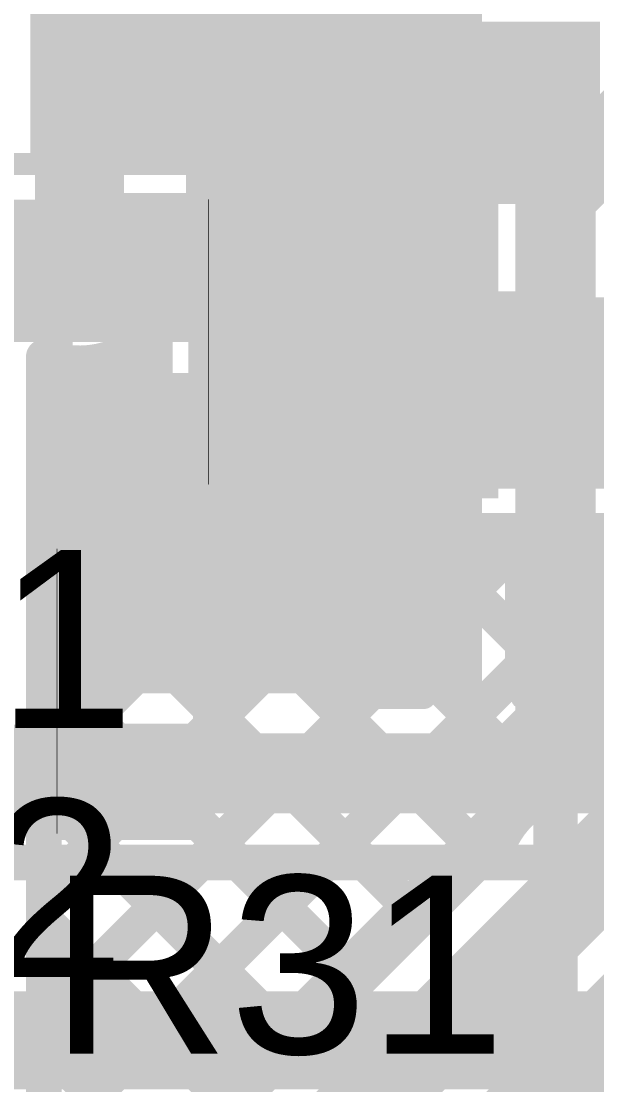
# Model space of a CAD drawing. Header units: millimetres. Extents: x -0.57 to 2.98, y -0.65 to 2.86.
# Drawn here: x 2.1679 to 2.2973, y 1.274 to 1.5131 of the extents above; entities that cross this region are included whole.
import ezdxf

# ---------------------------------------------------------------- set-up
doc = ezdxf.new("R2010")
doc.units = ezdxf.units.MM
doc.header["$MEASUREMENT"] = 0
for name, color, linetype in [('BottomLayer', 5, 'Continuous'), ('BottomPaste', 16, 'Continuous'), ('BottomSolder', 6, 'Continuous'), ('Mechanical2', 216, 'Continuous'), ('TopLayer', 1, 'Continuous'), ('TopOverlay', 2, 'Continuous'), ('TopPaste', 8, 'Continuous'), ('TopSolder', 216, 'Continuous'), ('ViaHoleLayer', 16, 'Continuous')]:
    doc.layers.add(name, color=color, linetype=linetype)
doc.styles.add('Arial', font='', dxfattribs={"height": 0.2})
doc.styles.get('Arial').set_extended_font_data('Arial')

# ---------------------------------------------------------------- blocks, each defined once
blk = doc.blocks.new('R___0603_B_68')
at = {"layer": 'BottomLayer'}
for points in [[(-0.045, -0.0175), (-0.045, 0.0175), (-0.015, 0.0175), (-0.015, -0.0175)], [(0.015, -0.0175), (0.015, 0.0175), (0.045, 0.0175), (0.045, -0.0175)]]:
    blk.add_hatch(color=5, dxfattribs=at).paths.add_polyline_path(points)
at = {"layer": 'BottomPaste'}
for points in [[(-0.045, -0.0175), (-0.045, 0.0175), (-0.015, 0.0175), (-0.015, -0.0175)], [(0.015, -0.0175), (0.015, 0.0175), (0.045, 0.0175), (0.045, -0.0175)]]:
    blk.add_hatch(color=16, dxfattribs=at).paths.add_polyline_path(points)
at = {"layer": 'BottomSolder'}
for points in [[(-0.049, -0.0215), (-0.049, 0.0215), (-0.011, 0.0215), (-0.011, -0.0215)], [(0.011, -0.0215), (0.011, 0.0215), (0.049, 0.0215), (0.049, -0.0215)]]:
    blk.add_hatch(color=6, dxfattribs=at).paths.add_polyline_path(points)
blk = doc.blocks.new('SOT_23_5_97')
at = {"layer": 'TopLayer'}
for points in [[(-0.07283, 0.04921), (-0.02953, 0.04921), (-0.02953, 0.02559), (-0.07283, 0.02559)], [(0.02953, 0.04921), (0.07283, 0.04921), (0.07283, 0.02559), (0.02953, 0.02559)], [(-0.07283, 0.01181), (-0.02953, 0.01181), (-0.02953, -0.01181), (-0.07283, -0.01181)], [(-0.07283, -0.02559), (-0.02953, -0.02559), (-0.02953, -0.04921), (-0.07283, -0.04921)], [(0.02953, -0.02559), (0.07283, -0.02559), (0.07283, -0.04921), (0.02953, -0.04921)]]:
    blk.add_hatch(color=1, dxfattribs=at).paths.add_polyline_path(points)
at = {"layer": 'TopPaste'}
for points in [[(-0.07283, 0.04921), (-0.02953, 0.04921), (-0.02953, 0.02559), (-0.07283, 0.02559)], [(0.02953, 0.04921), (0.07283, 0.04921), (0.07283, 0.02559), (0.02953, 0.02559)], [(-0.07283, 0.01181), (-0.02953, 0.01181), (-0.02953, -0.01181), (-0.07283, -0.01181)], [(-0.07283, -0.02559), (-0.02953, -0.02559), (-0.02953, -0.04921), (-0.07283, -0.04921)], [(0.02953, -0.02559), (0.07283, -0.02559), (0.07283, -0.04921), (0.02953, -0.04921)]]:
    blk.add_hatch(color=8, dxfattribs=at).paths.add_polyline_path(points)
at = {"layer": 'TopSolder'}
for points in [[(-0.07683, 0.05321), (-0.02553, 0.05321), (-0.02553, 0.02159), (-0.07683, 0.02159)], [(0.02553, 0.05321), (0.07683, 0.05321), (0.07683, 0.02159), (0.02553, 0.02159)], [(-0.07683, 0.01581), (-0.02553, 0.01581), (-0.02553, -0.01581), (-0.07683, -0.01581)], [(-0.07683, -0.02159), (-0.02553, -0.02159), (-0.02553, -0.05321), (-0.07683, -0.05321)], [(0.02553, -0.02159), (0.07683, -0.02159), (0.07683, -0.05321), (0.02553, -0.05321)]]:
    blk.add_hatch(color=216, dxfattribs=at).paths.add_polyline_path(points)
at = {"layer": 'TopOverlay', "const_width": 0.005}
for points in [[(-0.03461, 0.059), (0.03439, 0.059)], [(-0.03461, 0.05506), (-0.03461, 0.059)], [(0.03439, 0.05506), (0.03439, 0.059)], [(-0.084, 0.042), (-0.079, 0.037)], [(-0.084, 0.032), (-0.084, 0.042)], [(-0.084, 0.032), (-0.079, 0.037)], [(0.03465, -0.01646), (0.03465, 0.01732)], [(-0.03461, -0.059), (-0.03461, -0.05506)], [(0.03439, -0.059), (0.03439, -0.05506)], [(-0.03461, -0.059), (0.03439, -0.059)]]:
    blk.add_lwpolyline(points, dxfattribs=at)
at = {"layer": 'TopOverlay', "const_width": 0.0025}
for points in [[(-0.03586, 0.059, 1), (-0.03336, 0.059, 1)], [(-0.03586, 0.059, 1), (-0.03336, 0.059, 1)], [(0.03314, 0.059, 1), (0.03564, 0.059, 1)], [(0.03314, 0.059, 1), (0.03564, 0.059, 1)], [(-0.03586, 0.05506, 1), (-0.03336, 0.05506, 1)], [(0.03314, 0.05506, 1), (0.03564, 0.05506, 1)], [(-0.08525, 0.042, 1), (-0.08275, 0.042, 1)], [(-0.08525, 0.042, 1), (-0.08275, 0.042, 1)], [(-0.08025, 0.037, 1), (-0.07775, 0.037, 1)], [(-0.08025, 0.037, 1), (-0.07775, 0.037, 1)], [(-0.08525, 0.032, 1), (-0.08275, 0.032, 1)], [(-0.08525, 0.032, 1), (-0.08275, 0.032, 1)], [(0.0334, 0.01732, 1), (0.0359, 0.01732, 1)], [(0.0334, -0.01646, 1), (0.0359, -0.01646, 1)], [(-0.03586, -0.05506, 1), (-0.03336, -0.05506, 1)], [(0.03314, -0.05506, 1), (0.03564, -0.05506, 1)], [(-0.03586, -0.059, 1), (-0.03336, -0.059, 1)], [(-0.03586, -0.059, 1), (-0.03336, -0.059, 1)], [(0.03314, -0.059, 1), (0.03564, -0.059, 1)], [(0.03314, -0.059, 1), (0.03564, -0.059, 1)]]:
    blk.add_lwpolyline(points, format="xyb", close=True, dxfattribs=at)
blk = doc.blocks.new('SOLDER_BRIDGE_137')
at = {"layer": 'TopLayer'}
for points in [[(-0.045, -0.0175), (-0.045, 0.0175), (-0.015, 0.0175), (-0.015, -0.0175)], [(0.015, -0.0175), (0.015, 0.0175), (0.045, 0.0175), (0.045, -0.0175)]]:
    blk.add_hatch(color=1, dxfattribs=at).paths.add_polyline_path(points)
at = {"layer": 'TopPaste'}
for points in [[(-0.045, -0.0175), (-0.045, 0.0175), (-0.015, 0.0175), (-0.015, -0.0175)], [(0.015, -0.0175), (0.015, 0.0175), (0.045, 0.0175), (0.045, -0.0175)]]:
    blk.add_hatch(color=8, dxfattribs=at).paths.add_polyline_path(points)
at = {"layer": 'TopSolder'}
for points in [[(-0.049, -0.0215), (-0.049, 0.0215), (-0.011, 0.0215), (-0.011, -0.0215)], [(0.011, -0.0215), (0.011, 0.0215), (0.049, 0.0215), (0.049, -0.0215)]]:
    blk.add_hatch(color=216, dxfattribs=at).paths.add_polyline_path(points)
at = {"layer": 'TopOverlay', "const_width": 0.005}
for points in [[(-0.05, 0.022), (-0.05, -0.022)], [(0.05, 0.022), (-0.05, 0.022)], [(0.05, 0.022), (0.05, -0.022)], [(0.05, -0.022), (-0.05, -0.022)]]:
    blk.add_lwpolyline(points, dxfattribs=at)
at = {"layer": 'TopOverlay', "const_width": 0.0025}
for points in [[(-0.05125, 0.022, 1), (-0.04875, 0.022, 1)], [(-0.05125, 0.022, 1), (-0.04875, 0.022, 1)], [(0.04875, 0.022, 1), (0.05125, 0.022, 1)], [(0.04875, 0.022, 1), (0.05125, 0.022, 1)], [(-0.05125, -0.022, 1), (-0.04875, -0.022, 1)], [(-0.05125, -0.022, 1), (-0.04875, -0.022, 1)], [(0.04875, -0.022, 1), (0.05125, -0.022, 1)], [(0.04875, -0.022, 1), (0.05125, -0.022, 1)]]:
    blk.add_lwpolyline(points, format="xyb", close=True, dxfattribs=at)
blk = doc.blocks.new('RES_0402_164')
at = {"layer": 'TopLayer'}
for points in [[(-0.0275, -0.0125), (-0.0275, 0.0125), (-0.0095, 0.0125), (-0.0095, -0.0125)], [(0.0095, -0.0125), (0.0095, 0.0125), (0.0275, 0.0125), (0.0275, -0.0125)]]:
    blk.add_hatch(color=1, dxfattribs=at).paths.add_polyline_path(points)
at = {"layer": 'TopPaste'}
for points in [[(-0.0275, -0.0125), (-0.0275, 0.0125), (-0.0095, 0.0125), (-0.0095, -0.0125)], [(0.0095, -0.0125), (0.0095, 0.0125), (0.0275, 0.0125), (0.0275, -0.0125)]]:
    blk.add_hatch(color=8, dxfattribs=at).paths.add_polyline_path(points)
at = {"layer": 'TopSolder'}
for points in [[(-0.02967, -0.01467), (-0.02967, 0.01467), (-0.00733, 0.01467), (-0.00733, -0.01467)], [(0.00733, -0.01467), (0.00733, 0.01467), (0.02967, 0.01467), (0.02967, -0.01467)]]:
    blk.add_hatch(color=216, dxfattribs=at).paths.add_polyline_path(points)
at = {"layer": 'TopOverlay'}
for points, const_width in [([(0.031, 0.016), (-0.031, 0.016)], 0.005), ([(-0.031, -0.016), (-0.031, 0.016)], 0.005), ([(0.031, -0.016), (0.031, 0.016)], 0.005), ([(0.031, -0.016), (-0.031, -0.016)], 0.005), ([(0.032, -0.017), (-0.032, -0.017)], 0.000127)]:
    blk.add_lwpolyline(points, dxfattribs=dict(at, const_width=const_width))
for points, const_width in [([(-0.03225, 0.016, 1), (-0.02975, 0.016, 1)], 0.0025), ([(-0.03225, 0.016, 1), (-0.02975, 0.016, 1)], 0.0025), ([(0.02975, 0.016, 1), (0.03225, 0.016, 1)], 0.0025), ([(0.02975, 0.016, 1), (0.03225, 0.016, 1)], 0.0025), ([(-0.03225, -0.016, 1), (-0.02975, -0.016, 1)], 0.0025), ([(-0.03225, -0.016, 1), (-0.02975, -0.016, 1)], 0.0025), ([(0.02975, -0.016, 1), (0.03225, -0.016, 1)], 0.0025), ([(0.02975, -0.016, 1), (0.03225, -0.016, 1)], 0.0025), ([(-0.03203, -0.017, 1), (-0.03197, -0.017, 1)], 0.0000635), ([(0.03197, -0.017, 1), (0.03203, -0.017, 1)], 0.0000635)]:
    blk.add_lwpolyline(points, format="xyb", close=True, dxfattribs=dict(at, const_width=const_width))
blk = doc.blocks.new('RES_0402_167')
at = {"layer": 'TopLayer'}
for points in [[(-0.0275, -0.0125), (-0.0275, 0.0125), (-0.0095, 0.0125), (-0.0095, -0.0125)], [(0.0095, -0.0125), (0.0095, 0.0125), (0.0275, 0.0125), (0.0275, -0.0125)]]:
    blk.add_hatch(color=1, dxfattribs=at).paths.add_polyline_path(points)
at = {"layer": 'TopPaste'}
for points in [[(-0.0275, -0.0125), (-0.0275, 0.0125), (-0.0095, 0.0125), (-0.0095, -0.0125)], [(0.0095, -0.0125), (0.0095, 0.0125), (0.0275, 0.0125), (0.0275, -0.0125)]]:
    blk.add_hatch(color=8, dxfattribs=at).paths.add_polyline_path(points)
at = {"layer": 'TopSolder'}
for points in [[(-0.02967, -0.01467), (-0.02967, 0.01467), (-0.00733, 0.01467), (-0.00733, -0.01467)], [(0.00733, -0.01467), (0.00733, 0.01467), (0.02967, 0.01467), (0.02967, -0.01467)]]:
    blk.add_hatch(color=216, dxfattribs=at).paths.add_polyline_path(points)
at = {"layer": 'TopOverlay'}
for points, const_width in [([(-0.031, 0.016), (0.031, 0.016)], 0.005), ([(-0.031, 0.016), (-0.031, -0.016)], 0.005), ([(0.031, 0.016), (0.031, -0.016)], 0.005), ([(-0.031, -0.016), (0.031, -0.016)], 0.005), ([(-0.032, -0.017), (0.032, -0.017)], 0.000127)]:
    blk.add_lwpolyline(points, dxfattribs=dict(at, const_width=const_width))
for points, const_width in [([(-0.03225, 0.016, 1), (-0.02975, 0.016, 1)], 0.0025), ([(-0.03225, 0.016, 1), (-0.02975, 0.016, 1)], 0.0025), ([(0.02975, 0.016, 1), (0.03225, 0.016, 1)], 0.0025), ([(0.02975, 0.016, 1), (0.03225, 0.016, 1)], 0.0025), ([(-0.03225, -0.016, 1), (-0.02975, -0.016, 1)], 0.0025), ([(-0.03225, -0.016, 1), (-0.02975, -0.016, 1)], 0.0025), ([(0.02975, -0.016, 1), (0.03225, -0.016, 1)], 0.0025), ([(0.02975, -0.016, 1), (0.03225, -0.016, 1)], 0.0025), ([(-0.03203, -0.017, 1), (-0.03197, -0.017, 1)], 0.0000635), ([(0.03197, -0.017, 1), (0.03203, -0.017, 1)], 0.0000635)]:
    blk.add_lwpolyline(points, format="xyb", close=True, dxfattribs=dict(at, const_width=const_width))
blk = doc.blocks.new('CAP_0402_209')
at = {"layer": 'TopLayer'}
for points in [[(-0.0275, -0.0125), (-0.0275, 0.0125), (-0.0095, 0.0125), (-0.0095, -0.0125)], [(0.0095, -0.0125), (0.0095, 0.0125), (0.0275, 0.0125), (0.0275, -0.0125)]]:
    blk.add_hatch(color=1, dxfattribs=at).paths.add_polyline_path(points)
at = {"layer": 'TopPaste'}
for points in [[(-0.0275, -0.0125), (-0.0275, 0.0125), (-0.0095, 0.0125), (-0.0095, -0.0125)], [(0.0095, -0.0125), (0.0095, 0.0125), (0.0275, 0.0125), (0.0275, -0.0125)]]:
    blk.add_hatch(color=8, dxfattribs=at).paths.add_polyline_path(points)
at = {"layer": 'TopSolder'}
for points in [[(-0.02986, -0.01486), (-0.02986, 0.01486), (-0.00714, 0.01486), (-0.00714, -0.01486)], [(0.00714, -0.01486), (0.00714, 0.01486), (0.02986, 0.01486), (0.02986, -0.01486)]]:
    blk.add_hatch(color=216, dxfattribs=at).paths.add_polyline_path(points)
at = {"layer": 'TopOverlay', "const_width": 0.005}
for points in [[(-0.011, 0.016), (-0.031, 0.016)], [(-0.031, 0.016), (-0.031, -0.016)], [(0.031, 0.016), (0.011, 0.016)], [(0.031, 0.016), (0.031, -0.016)], [(-0.011, -0.016), (-0.031, -0.016)], [(0.031, -0.016), (0.011, -0.016)]]:
    blk.add_lwpolyline(points, dxfattribs=at)
at = {"layer": 'TopOverlay', "const_width": 0.0025}
for points in [[(-0.03225, 0.016, 1), (-0.02975, 0.016, 1)], [(-0.03225, 0.016, 1), (-0.02975, 0.016, 1)], [(-0.01225, 0.016, 1), (-0.00975, 0.016, 1)], [(0.00975, 0.016, 1), (0.01225, 0.016, 1)], [(0.02975, 0.016, 1), (0.03225, 0.016, 1)], [(0.02975, 0.016, 1), (0.03225, 0.016, 1)], [(-0.03225, -0.016, 1), (-0.02975, -0.016, 1)], [(-0.03225, -0.016, 1), (-0.02975, -0.016, 1)], [(-0.01225, -0.016, 1), (-0.00975, -0.016, 1)], [(0.00975, -0.016, 1), (0.01225, -0.016, 1)], [(0.02975, -0.016, 1), (0.03225, -0.016, 1)], [(0.02975, -0.016, 1), (0.03225, -0.016, 1)]]:
    blk.add_lwpolyline(points, format="xyb", close=True, dxfattribs=at)
blk = doc.blocks.new('CAP_0603_B_212')
at = {"layer": 'BottomLayer'}
for points in [[(-0.045, -0.0175), (-0.045, 0.0175), (-0.015, 0.0175), (-0.015, -0.0175)], [(0.015, -0.0175), (0.015, 0.0175), (0.045, 0.0175), (0.045, -0.0175)]]:
    blk.add_hatch(color=5, dxfattribs=at).paths.add_polyline_path(points)
at = {"layer": 'BottomPaste'}
for points in [[(-0.045, -0.0175), (-0.045, 0.0175), (-0.015, 0.0175), (-0.015, -0.0175)], [(0.015, -0.0175), (0.015, 0.0175), (0.045, 0.0175), (0.045, -0.0175)]]:
    blk.add_hatch(color=16, dxfattribs=at).paths.add_polyline_path(points)
at = {"layer": 'BottomSolder'}
for points in [[(-0.04736, -0.01986), (-0.04736, 0.01986), (-0.01264, 0.01986), (-0.01264, -0.01986)], [(0.01264, -0.01986), (0.01264, 0.01986), (0.04736, 0.01986), (0.04736, -0.01986)]]:
    blk.add_hatch(color=6, dxfattribs=at).paths.add_polyline_path(points)

msp = doc.modelspace()

# ---------------------------------------------------------------- hatches: boundary and pattern name
at = {"layer": 'BottomLayer'}
for points in [[(2.205, 1.472), (2.298, 1.472), (2.298, 1.513), (2.205, 1.513)], [(2.209, 1.408), (2.348, 1.408), (2.348, 1.451), (2.209, 1.451)]]:
    msp.add_hatch(color=5, dxfattribs=at).paths.add_polyline_path(points)
h = msp.add_hatch(color=5, dxfattribs=at)
edge = h.paths.add_edge_path()
edge.add_arc((2.21669, 1.49606), 0.01181, 0, 360)
h = msp.add_hatch(color=5, dxfattribs=at)
edge = h.paths.add_edge_path()
edge.add_arc((2.181, 1.459), 0.01181, 0, 360)
at = {"layer": 'BottomSolder'}
h = msp.add_hatch(color=6, dxfattribs=at)
edge = h.paths.add_edge_path()
edge.add_arc((2.21669, 1.49606), 0.00791, 0, 360)
h = msp.add_hatch(color=6, dxfattribs=at)
edge = h.paths.add_edge_path()
edge.add_arc((2.181, 1.459), 0.00791, 0, 360)
at = {"layer": 'TopLayer'}
for points in [[(2.172, 1.48206), (2.27151, 1.48206), (2.27151, 1.52206), (2.172, 1.52206)], [(1.97149, 1.441), (2.272, 1.441), (2.272, 1.473), (1.97149, 1.473)], [(2.172, 1.362), (2.27151, 1.362), (2.27151, 1.434), (2.172, 1.434)]]:
    msp.add_hatch(color=1, dxfattribs=at).paths.add_polyline_path(points)
h = msp.add_hatch(color=1, dxfattribs=at)
edge = h.paths.add_edge_path()
edge.add_arc((2.21669, 1.49606), 0.01181, 0, 360)
h = msp.add_hatch(color=1, dxfattribs=at)
edge = h.paths.add_edge_path()
edge.add_arc((2.181, 1.459), 0.01181, 0, 360)
at = {"layer": 'TopSolder'}
h = msp.add_hatch(color=216, dxfattribs=at)
edge = h.paths.add_edge_path()
edge.add_arc((2.21669, 1.49606), 0.00791, 0, 360)
h = msp.add_hatch(color=216, dxfattribs=at)
edge = h.paths.add_edge_path()
edge.add_arc((2.181, 1.459), 0.00791, 0, 360)
at = {"layer": 'ViaHoleLayer'}
h = msp.add_hatch(color=16, dxfattribs=at)
edge = h.paths.add_edge_path()
edge.add_arc((2.21669, 1.49606), 0.00591, 0, 360)
h = msp.add_hatch(color=16, dxfattribs=at)
edge = h.paths.add_edge_path()
edge.add_arc((2.181, 1.459), 0.00591, 0, 360)

# ---------------------------------------------------------------- linework, layer by layer
at = {"layer": 'BottomLayer'}
for points, const_width in [([(2.181, 1.459), (2.181, 1.56)], 0.02), ([(2.21669, 1.49606), (2.21672, 1.49603)], 0.022), ([(2.2205, 1.49603), (2.22103, 1.4955)], 0.022), ([(2.22103, 1.4955), (2.2765, 1.4955)], 0.022), ([(2.2765, 1.4955), (2.277, 1.495)], 0.022), ([(2.198, 1.397), (2.198, 1.44379)], 0.008), ([(2.173, 0.20921), (2.173, 1.43764)], 0.008), ([(2.173, 1.43028), (2.17899, 1.43628)], 0.008), ([(2.18824, 1.43737), (2.198, 1.42761)], 0.008), ([(2.173, 1.402), (2.198, 1.427)], 0.008), ([(2.173, 1.42432), (2.198, 1.39932)], 0.008), ([(2.173, 1.37371), (2.198, 1.39871)], 0.008), ([(2.173, 1.26058), (2.30942, 1.397)], 0.008), ([(2.173, 1.28886), (2.28114, 1.397)], 0.008), ([(2.173, 1.34543), (2.22457, 1.397)], 0.008), ([(2.173, 1.31715), (2.25285, 1.397)], 0.008), ([(2.198, 1.397), (2.34158, 1.397)], 0.008), ([(2.20032, 1.397), (2.27181, 1.32551)], 0.008), ([(2.22861, 1.397), (2.28525, 1.34036)], 0.008), ([(2.25689, 1.397), (2.29939, 1.3545)], 0.008), ([(2.28517, 1.397), (2.31353, 1.36864)], 0.008), ([(2.173, 1.39604), (2.25767, 1.31137)], 0.008), ([(2.173, 1.23229), (2.32569, 1.38499)], 0.008), ([(2.27994, 1.33506), (2.3229, 1.37801)], 0.008), ([(2.2955, 1.3195), (2.348, 1.372)], 0.022), ([(2.173, 1.36775), (2.24353, 1.29723)], 0.008), ([(2.173, 1.33947), (2.22939, 1.28308)], 0.008), ([(2.20319, 1.25688), (2.27601, 1.32971)], 0.008), ([(2.218, 1.242), (2.2955, 1.3195)], 0.02), ([(2.173, 1.31118), (2.21524, 1.26894)], 0.008), ([(2.239, 1.2333), (2.30571, 1.30001)], 0.008), ([(2.239, 1.21344), (2.32386, 1.2983)], 0.008), ([(2.173, 1.2829), (2.20124, 1.25466)], 0.008), ([(2.28737, 1.28167), (2.32386, 1.24518)], 0.008)]:
    msp.add_lwpolyline(points, dxfattribs=dict(at, const_width=const_width))
for points, const_width in [([(2.21119, 1.49606, 1), (2.22219, 1.49606, 1)], 0.011), ([(2.21122, 1.49603, 1), (2.22222, 1.49603, 1)], 0.011), ([(2.215, 1.49603, 1), (2.226, 1.49603, 1)], 0.011), ([(2.21553, 1.4955, 1), (2.22653, 1.4955, 1)], 0.011), ([(2.21553, 1.4955, 1), (2.22653, 1.4955, 1)], 0.011), ([(2.271, 1.4955, 1), (2.282, 1.4955, 1)], 0.011), ([(2.271, 1.4955, 1), (2.282, 1.4955, 1)], 0.011), ([(2.2715, 1.495, 1), (2.2825, 1.495, 1)], 0.011), ([(2.176, 1.459, 1), (2.186, 1.459, 1)], 0.01), ([(2.196, 1.44379, 1), (2.2, 1.44379, 1)], 0.004), ([(2.196, 1.44379, 1), (2.2, 1.44379, 1)], 0.004), ([(2.171, 1.43764, 1), (2.175, 1.43764, 1)], 0.004), ([(2.171, 1.43764, 1), (2.175, 1.43764, 1)], 0.004), ([(2.17699, 1.43628, 1), (2.18099, 1.43628, 1)], 0.004), ([(2.18624, 1.43737, 1), (2.19024, 1.43737, 1)], 0.004), ([(2.171, 1.43028, 1), (2.175, 1.43028, 1)], 0.004), ([(2.196, 1.42761, 1), (2.2, 1.42761, 1)], 0.004), ([(2.196, 1.427, 1), (2.2, 1.427, 1)], 0.004), ([(2.171, 1.42432, 1), (2.175, 1.42432, 1)], 0.004), ([(2.171, 1.402, 1), (2.175, 1.402, 1)], 0.004), ([(2.196, 1.39932, 1), (2.2, 1.39932, 1)], 0.004), ([(2.196, 1.39871, 1), (2.2, 1.39871, 1)], 0.004), ([(2.196, 1.397, 1), (2.2, 1.397, 1)], 0.004), ([(2.196, 1.397, 1), (2.2, 1.397, 1)], 0.004), ([(2.19832, 1.397, 1), (2.20232, 1.397, 1)], 0.004), ([(2.22257, 1.397, 1), (2.22657, 1.397, 1)], 0.004), ([(2.22661, 1.397, 1), (2.23061, 1.397, 1)], 0.004), ([(2.25085, 1.397, 1), (2.25485, 1.397, 1)], 0.004), ([(2.25489, 1.397, 1), (2.25889, 1.397, 1)], 0.004), ([(2.27914, 1.397, 1), (2.28314, 1.397, 1)], 0.004), ([(2.28317, 1.397, 1), (2.28717, 1.397, 1)], 0.004), ([(2.171, 1.39604, 1), (2.175, 1.39604, 1)], 0.004), ([(2.171, 1.37371, 1), (2.175, 1.37371, 1)], 0.004), ([(2.171, 1.36775, 1), (2.175, 1.36775, 1)], 0.004), ([(2.29739, 1.3545, 1), (2.30139, 1.3545, 1)], 0.004), ([(2.171, 1.34543, 1), (2.175, 1.34543, 1)], 0.004), ([(2.28325, 1.34036, 1), (2.28725, 1.34036, 1)], 0.004), ([(2.171, 1.33947, 1), (2.175, 1.33947, 1)], 0.004), ([(2.27794, 1.33506, 1), (2.28194, 1.33506, 1)], 0.004), ([(2.27794, 1.33506, 1), (2.28194, 1.33506, 1)], 0.004), ([(2.27401, 1.32971, 1), (2.27801, 1.32971, 1)], 0.004), ([(2.27401, 1.32971, 1), (2.27801, 1.32971, 1)], 0.004), ([(2.26981, 1.32551, 1), (2.27381, 1.32551, 1)], 0.004), ([(2.29, 1.3195, 1), (2.301, 1.3195, 1)], 0.011), ([(2.2905, 1.3195, 1), (2.3005, 1.3195, 1)], 0.01), ([(2.171, 1.31715, 1), (2.175, 1.31715, 1)], 0.004), ([(2.171, 1.31118, 1), (2.175, 1.31118, 1)], 0.004), ([(2.25567, 1.31137, 1), (2.25967, 1.31137, 1)], 0.004), ([(2.24153, 1.29723, 1), (2.24553, 1.29723, 1)], 0.004), ([(2.171, 1.28886, 1), (2.175, 1.28886, 1)], 0.004), ([(2.171, 1.2829, 1), (2.175, 1.2829, 1)], 0.004), ([(2.22738, 1.28308, 1), (2.23138, 1.28308, 1)], 0.004), ([(2.28537, 1.28167, 1), (2.28937, 1.28167, 1)], 0.004)]:
    msp.add_lwpolyline(points, format="xyb", close=True, dxfattribs=dict(at, const_width=const_width))
at = {"layer": 'BottomLayer', "const_width": 0.008}
for points in [[(2.198, 1.44379, -0.30913), (2.173, 1.43764)], [(2.27601, 1.32971, -0.075813), (2.27994, 1.33506)]]:
    msp.add_lwpolyline(points, format="xyb", dxfattribs=at)
at = {"layer": 'Mechanical2', "const_width": 0.01}
msp.add_lwpolyline([(1.75783, 2.80917, -6.230382), (0.64896, 2.81029)], format="xyb", dxfattribs=at)
at = {"layer": 'TopLayer'}
for points, const_width in [([(2.288, 1.474), (2.31046, 1.49646)], 0.018), ([(2.288, 1.377), (2.288, 1.474)], 0.018), ([(2.288, 1.35454), (2.288, 1.377)], 0.018), ([(2.288, 1.377), (2.307, 1.377)], 0.01), ([(2.27746, 1.344), (2.288, 1.35454)], 0.018), ([(2.161, 1.351), (2.1665, 1.351)], 0.008), ([(2.16147, 1.351), (2.1665, 1.34597)], 0.008), ([(2.1665, 1.339), (2.1665, 1.351)], 0.008), ([(2.193, 1.344), (2.27746, 1.344)], 0.018), ([(2.27746, 1.344), (2.32, 1.344)], 0.018), ([(2.1705, 1.344), (2.193, 1.344)], 0.01), ([(2.14621, 1.339), (2.1665, 1.339)], 0.008), ([(2.14, 1.324), (2.46027, 1.324)], 0.008), ([(2.138, 1.284), (2.449, 1.284)], 0.022)]:
    msp.add_lwpolyline(points, dxfattribs=dict(at, const_width=const_width))
for points, const_width in [([(2.2835, 1.474, 1), (2.2925, 1.474, 1)], 0.009), ([(2.2835, 1.474, 1), (2.2925, 1.474, 1)], 0.009), ([(2.2835, 1.377, 1), (2.2925, 1.377, 1)], 0.009), ([(2.2835, 1.377, 1), (2.2925, 1.377, 1)], 0.009), ([(2.2855, 1.377, 1), (2.2905, 1.377, 1)], 0.005), ([(2.2835, 1.35454, 1), (2.2925, 1.35454, 1)], 0.009), ([(2.2835, 1.35454, 1), (2.2925, 1.35454, 1)], 0.009), ([(2.1645, 1.351, 1), (2.1685, 1.351, 1)], 0.004), ([(2.1645, 1.351, 1), (2.1685, 1.351, 1)], 0.004), ([(2.1885, 1.344, 1), (2.1975, 1.344, 1)], 0.009), ([(2.27296, 1.344, 1), (2.28196, 1.344, 1)], 0.009), ([(2.27296, 1.344, 1), (2.28196, 1.344, 1)], 0.009), ([(2.27296, 1.344, 1), (2.28196, 1.344, 1)], 0.009), ([(2.1645, 1.34597, 1), (2.1685, 1.34597, 1)], 0.004), ([(2.168, 1.344, 1), (2.173, 1.344, 1)], 0.005), ([(2.1905, 1.344, 1), (2.1955, 1.344, 1)], 0.005), ([(2.1645, 1.339, 1), (2.1685, 1.339, 1)], 0.004), ([(2.1645, 1.339, 1), (2.1685, 1.339, 1)], 0.004)]:
    msp.add_lwpolyline(points, format="xyb", close=True, dxfattribs=dict(at, const_width=const_width))
at = {"layer": 'TopOverlay', "const_width": 0.01}
msp.add_lwpolyline([(2.288, 1.275), (2.288, 1.354)], dxfattribs=at)
at = {"layer": 'TopOverlay', "const_width": 0.005}
for points in [[(2.2855, 1.354, 1), (2.2905, 1.354, 1)], [(2.2855, 1.275, 1), (2.2905, 1.275, 1)]]:
    msp.add_lwpolyline(points, format="xyb", close=True, dxfattribs=at)

# ---------------------------------------------------------------- block references
for name, p, rotation in [('SOLDER_BRIDGE_137', (2.159, 1.503), 180), ('R___0603_B_68', (2.227, 1.466), 270), ('CAP_0603_B_212', (2.277, 1.465), 90), ('RES_0402_167', (2.193, 1.441), 90), ('RES_0402_164', (2.193, 1.3625), 270), ('CAP_0402_209', (2.2695, 1.377), 180)]:
    msp.add_blockref(name, p, dxfattribs=dict(rotation=rotation))
msp.add_blockref('SOT_23_5_97', (2.30069, 1.45906))

# ---------------------------------------------------------------- texts
at = {"layer": 'TopOverlay', "style": 'Arial'}
for s, p in [('SB81', (2.05678, 1.35421)), ('SB82', (2.05479, 1.29821)), ('R31', (2.17435, 1.28101))]:
    msp.add_text(s, height=0.04, dxfattribs=at).set_placement(p)

doc.saveas('drawing.dxf')
